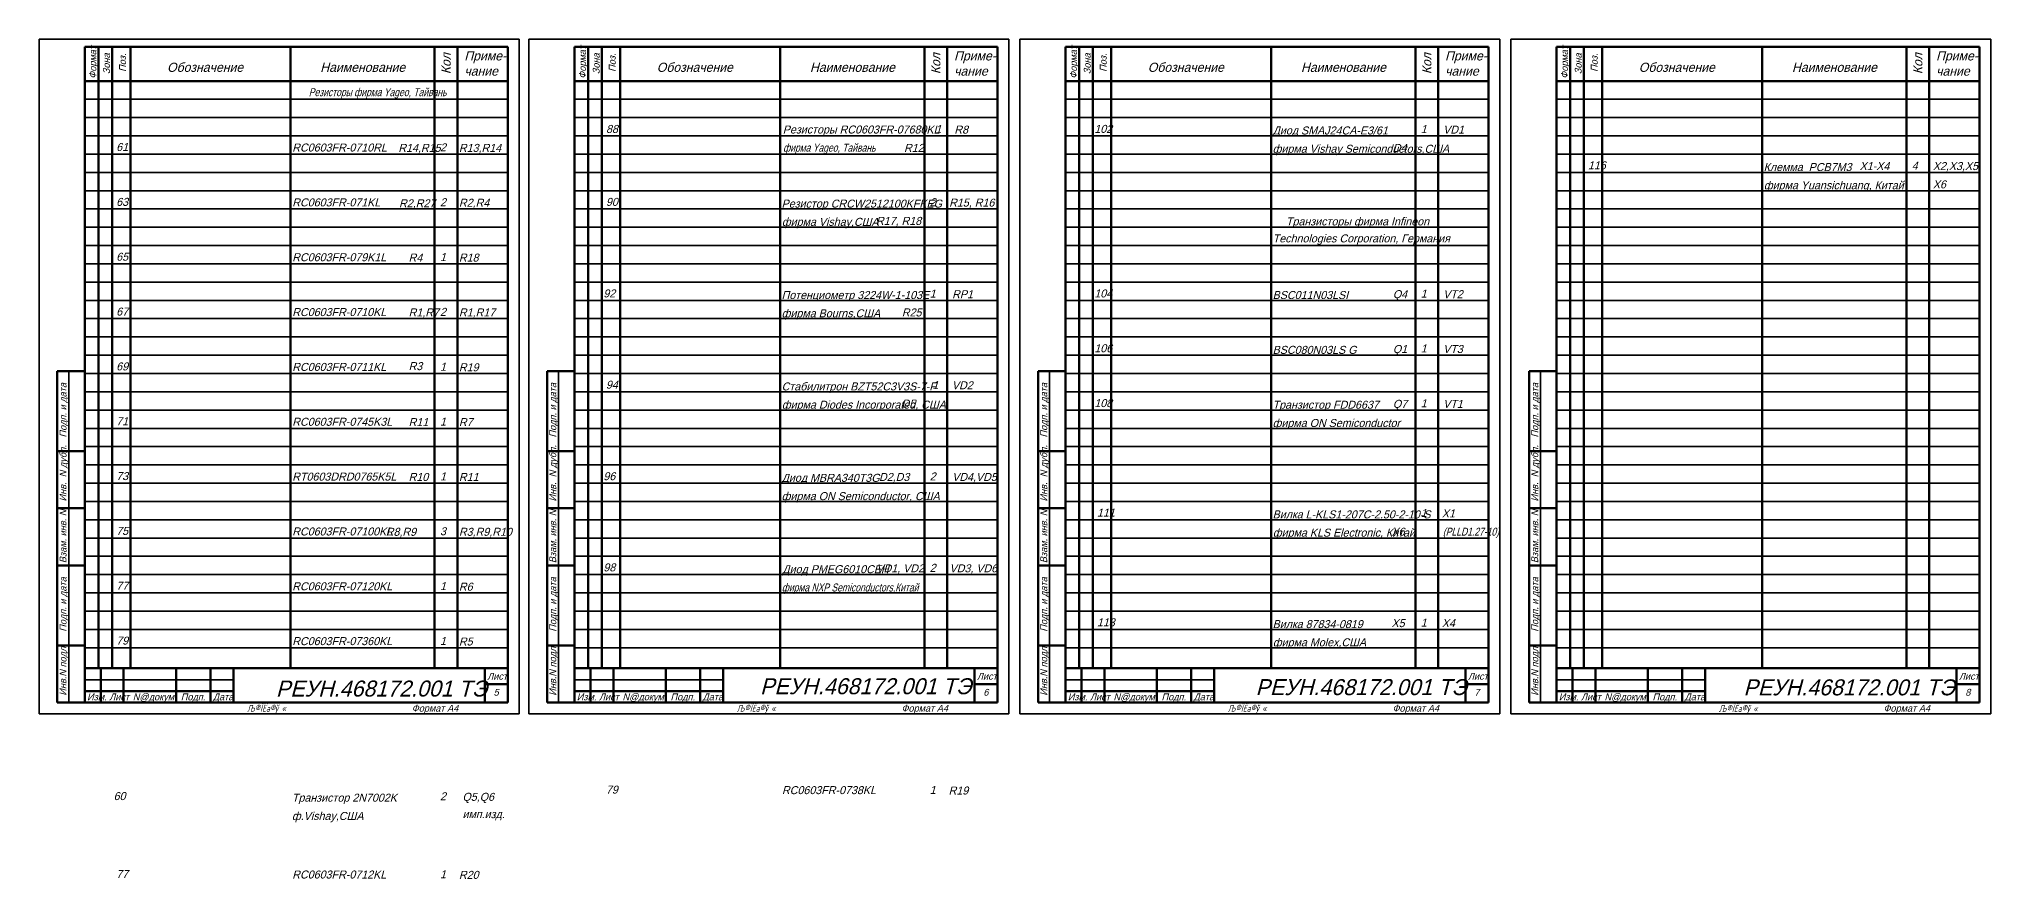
# Model space of a CAD drawing. Extents: x 23089 to 26268, y -1278 to -524.
# Drawn here: x 24585 to 25439, y -1016 to -648 of the extents above; entities that cross this region are included whole.
import ezdxf

# ---------------------------------------------------------------- set-up
doc = ezdxf.new("R2010")
doc.units = 0
doc.header["$MEASUREMENT"] = 0
doc.layers.get('Defpoints').update_dxf_attribs({"color": 8, "linetype": 'CONTINUOUS'})
doc.layers.add('CONTUR', color=7, linetype='CONTINUOUS', lineweight=50)
doc.layers.add('DIM', color=1, linetype='CONTINUOUS', lineweight=35)
doc.layers.add('TEXT', color=1, linetype='CONTINUOUS')
doc.styles.add('ECKD', font='ec5cdwin.shx', dxfattribs={"oblique": 15})
doc.styles.add('ESKD', font='eskd', dxfattribs={"width": 0.9, "oblique": 15, "height": 4})

msp = doc.modelspace()

# ---------------------------------------------------------------- linework, layer by layer
at = {"layer": 'CONTUR'}
for p, q in [((24605.003, -938.449), (24605.003, -651.449)), ((24605.003, -651.449), (24790.003, -651.449)), ((24611.003, -651.449), (24611.003, -923.449)), ((24617.003, -651.449), (24617.003, -923.449)), ((24625.003, -651.449), (24625.003, -923.449)), ((24695.003, -651.449), (24695.003, -923.449)), ((24758.003, -651.449), (24758.003, -923.449)), ((24768.003, -651.449), (24768.003, -923.449)), ((24790.003, -651.449), (24790.003, -938.449)), ((24819.164, -938.449), (24819.164, -651.449)), ((24819.164, -651.449), (25004.164, -651.449)), ((24825.164, -651.449), (24825.164, -923.449)), ((24831.164, -651.449), (24831.164, -923.449)), ((24839.164, -651.449), (24839.164, -923.449)), ((24909.164, -651.449), (24909.164, -923.449)), ((24972.164, -651.449), (24972.164, -923.449)), ((24982.164, -651.449), (24982.164, -923.449)), ((25004.164, -651.449), (25004.164, -938.449)), ((25033.889, -938.449), (25033.889, -651.449)), ((25033.889, -651.449), (25218.889, -651.449)), ((25039.889, -651.449), (25039.889, -923.449)), ((25045.889, -651.449), (25045.889, -923.449)), ((25053.889, -651.449), (25053.889, -923.449)), ((25123.889, -651.449), (25123.889, -923.449)), ((25186.889, -651.449), (25186.889, -923.449)), ((25196.889, -651.449), (25196.889, -923.449)), ((25218.889, -651.449), (25218.889, -938.449)), ((25248.613, -938.449), (25248.613, -651.449)), ((25248.613, -651.449), (25433.613, -651.449)), ((25254.613, -651.449), (25254.613, -923.449)), ((25260.613, -651.449), (25260.613, -923.449)), ((25268.613, -651.449), (25268.613, -923.449)), ((25338.613, -651.449), (25338.613, -923.449)), ((25401.613, -651.449), (25401.613, -923.449)), ((25411.613, -651.449), (25411.613, -923.449)), ((25433.613, -651.449), (25433.613, -938.449)), ((24605.003, -666.449), (24790.003, -666.449)), ((24819.164, -666.449), (25004.164, -666.449)), ((25033.889, -666.449), (25218.889, -666.449)), ((25248.613, -666.449), (25433.613, -666.449)), ((24593.003, -828.449), (24593.003, -793.449)), ((24593.003, -793.449), (24605.003, -793.449)), ((24807.164, -828.449), (24807.164, -793.449)), ((24807.164, -793.449), (24819.164, -793.449)), ((25021.889, -828.449), (25021.889, -793.449)), ((25021.889, -793.449), (25033.889, -793.449)), ((25236.613, -828.449), (25236.613, -793.449)), ((25236.613, -793.449), (25248.613, -793.449)), ((24593.003, -828.449), (24605.003, -828.449)), ((24605.003, -828.449), (24593.003, -828.449)), ((24593.003, -853.449), (24593.003, -828.449)), ((24807.164, -828.449), (24819.164, -828.449)), ((24819.164, -828.449), (24807.164, -828.449)), ((24807.164, -853.449), (24807.164, -828.449)), ((25021.889, -828.449), (25033.889, -828.449)), ((25033.889, -828.449), (25021.889, -828.449)), ((25021.889, -853.449), (25021.889, -828.449)), ((25236.613, -828.449), (25248.613, -828.449)), ((25248.613, -828.449), (25236.613, -828.449)), ((25236.613, -853.449), (25236.613, -828.449)), ((24593.003, -878.449), (24593.003, -853.449)), ((24593.003, -853.449), (24605.003, -853.449)), ((24605.003, -853.449), (24593.003, -853.449)), ((24807.164, -878.449), (24807.164, -853.449)), ((24807.164, -853.449), (24819.164, -853.449)), ((24819.164, -853.449), (24807.164, -853.449)), ((25021.889, -878.449), (25021.889, -853.449)), ((25021.889, -853.449), (25033.889, -853.449)), ((25033.889, -853.449), (25021.889, -853.449)), ((25236.613, -878.449), (25236.613, -853.449)), ((25236.613, -853.449), (25248.613, -853.449)), ((25248.613, -853.449), (25236.613, -853.449)), ((24593.003, -913.449), (24593.003, -878.449)), ((24593.003, -878.449), (24605.003, -878.449)), ((24605.003, -878.449), (24593.003, -878.449)), ((24807.164, -913.449), (24807.164, -878.449)), ((24807.164, -878.449), (24819.164, -878.449)), ((24819.164, -878.449), (24807.164, -878.449)), ((25021.889, -913.449), (25021.889, -878.449)), ((25021.889, -878.449), (25033.889, -878.449)), ((25033.889, -878.449), (25021.889, -878.449)), ((25236.613, -913.449), (25236.613, -878.449)), ((25236.613, -878.449), (25248.613, -878.449)), ((25248.613, -878.449), (25236.613, -878.449)), ((24593.003, -938.449), (24593.003, -913.449)), ((24593.003, -913.449), (24605.003, -913.449)), ((24605.003, -913.449), (24593.003, -913.449)), ((24807.164, -938.449), (24807.164, -913.449)), ((24807.164, -913.449), (24819.164, -913.449)), ((24819.164, -913.449), (24807.164, -913.449)), ((25021.889, -938.449), (25021.889, -913.449)), ((25021.889, -913.449), (25033.889, -913.449)), ((25033.889, -913.449), (25021.889, -913.449)), ((25236.613, -938.449), (25236.613, -913.449)), ((25236.613, -913.449), (25248.613, -913.449)), ((25248.613, -913.449), (25236.613, -913.449)), ((24605.003, -923.449), (24790.003, -923.449)), ((24612.003, -923.449), (24612.003, -938.449)), ((24622.003, -923.449), (24622.003, -938.449)), ((24645.003, -923.449), (24645.003, -938.449)), ((24660.003, -923.449), (24660.003, -938.449)), ((24670.003, -923.449), (24670.003, -938.449)), ((24780.003, -923.449), (24780.003, -938.449)), ((24819.164, -923.449), (25004.164, -923.449)), ((24826.164, -923.449), (24826.164, -938.449)), ((24836.164, -923.449), (24836.164, -938.449)), ((24859.164, -923.449), (24859.164, -938.449)), ((24874.164, -923.449), (24874.164, -938.449)), ((24884.164, -923.449), (24884.164, -938.449)), ((24994.164, -923.449), (24994.164, -938.449)), ((25033.889, -923.449), (25218.889, -923.449)), ((25040.889, -923.449), (25040.889, -938.449)), ((25050.889, -923.449), (25050.889, -938.449)), ((25073.889, -923.449), (25073.889, -938.449)), ((25088.889, -923.449), (25088.889, -938.449)), ((25098.889, -923.449), (25098.889, -938.449)), ((25208.889, -923.449), (25208.889, -938.449)), ((25248.613, -923.449), (25433.613, -923.449)), ((25255.613, -923.449), (25255.613, -938.449)), ((25265.613, -923.449), (25265.613, -938.449)), ((25288.613, -923.449), (25288.613, -938.449)), ((25303.613, -923.449), (25303.613, -938.449)), ((25313.613, -923.449), (25313.613, -938.449)), ((25423.613, -923.449), (25423.613, -938.449)), ((24605.003, -938.449), (24593.003, -938.449)), ((24605.003, -933.449), (24670.003, -933.449)), ((24790.003, -938.449), (24605.003, -938.449)), ((24780.003, -930.449), (24790.003, -930.449)), ((24819.164, -938.449), (24807.164, -938.449)), ((24819.164, -933.449), (24884.164, -933.449)), ((25004.164, -938.449), (24819.164, -938.449)), ((24994.164, -930.449), (25004.164, -930.449)), ((25033.889, -938.449), (25021.889, -938.449)), ((25033.889, -933.449), (25098.889, -933.449)), ((25218.889, -938.449), (25033.889, -938.449)), ((25208.889, -930.449), (25218.889, -930.449)), ((25248.613, -938.449), (25236.613, -938.449)), ((25248.613, -933.449), (25313.613, -933.449)), ((25433.613, -938.449), (25248.613, -938.449)), ((25423.613, -930.449), (25433.613, -930.449))]:
    msp.add_line(p, q, dxfattribs=at)
at = {"layer": 'DIM'}
for p, q in [((24585.003, -943.449), (24585.003, -648.075)), ((24585.003, -648.075), (24795.003, -648.075)), ((24795.003, -648.075), (24795.003, -943.449)), ((24799.164, -943.449), (24799.164, -648.075)), ((24799.164, -648.075), (25009.164, -648.075)), ((25009.164, -648.075), (25009.164, -943.449)), ((25013.889, -943.449), (25013.889, -648.075)), ((25013.889, -648.075), (25223.889, -648.075)), ((25223.889, -648.075), (25223.889, -943.449)), ((25228.613, -943.449), (25228.613, -648.075)), ((25228.613, -648.075), (25438.613, -648.075)), ((25438.613, -648.075), (25438.613, -943.449)), ((24605.003, -674.449), (24790.003, -674.449)), ((24605.003, -682.449), (24790.003, -682.449)), ((24819.164, -674.449), (25004.164, -674.449)), ((24819.164, -682.449), (25004.164, -682.449)), ((25033.889, -674.449), (25218.889, -674.449)), ((25033.889, -682.449), (25218.889, -682.449)), ((25248.613, -674.449), (25433.613, -674.449)), ((25248.613, -682.449), (25433.613, -682.449)), ((24605.003, -690.449), (24790.003, -690.449)), ((24819.164, -690.449), (25004.164, -690.449)), ((25033.889, -690.449), (25218.889, -690.449)), ((25248.613, -690.449), (25433.613, -690.449)), ((24605.003, -698.449), (24790.003, -698.449)), ((24819.164, -698.449), (25004.164, -698.449)), ((25033.889, -698.449), (25218.889, -698.449)), ((25248.613, -698.449), (25433.613, -698.449)), ((24605.003, -706.449), (24790.003, -706.449)), ((24819.164, -706.449), (25004.164, -706.449)), ((25033.889, -706.449), (25218.889, -706.449)), ((25248.613, -706.449), (25433.613, -706.449)), ((24605.003, -714.449), (24790.003, -714.449)), ((24819.164, -714.449), (25004.164, -714.449)), ((25033.889, -714.449), (25218.889, -714.449)), ((25248.613, -714.449), (25433.613, -714.449)), ((24605.003, -722.449), (24790.003, -722.449)), ((24819.164, -722.449), (25004.164, -722.449)), ((25033.889, -722.449), (25218.889, -722.449)), ((25248.613, -722.449), (25433.613, -722.449)), ((24605.003, -730.449), (24790.003, -730.449)), ((24819.164, -730.449), (25004.164, -730.449)), ((25033.889, -730.449), (25218.889, -730.449)), ((25248.613, -730.449), (25433.613, -730.449)), ((24605.003, -738.449), (24790.003, -738.449)), ((24819.164, -738.449), (25004.164, -738.449)), ((25033.889, -738.449), (25218.889, -738.449)), ((25248.613, -738.449), (25433.613, -738.449)), ((24605.003, -746.449), (24790.003, -746.449)), ((24819.164, -746.449), (25004.164, -746.449)), ((25033.889, -746.449), (25218.889, -746.449)), ((25248.613, -746.449), (25433.613, -746.449)), ((24605.003, -754.449), (24790.003, -754.449)), ((24819.164, -754.449), (25004.164, -754.449)), ((25033.889, -754.449), (25218.889, -754.449)), ((25248.613, -754.449), (25433.613, -754.449)), ((24605.003, -762.449), (24790.003, -762.449)), ((24819.164, -762.449), (25004.164, -762.449)), ((25033.889, -762.449), (25218.889, -762.449)), ((25248.613, -762.449), (25433.613, -762.449)), ((24605.003, -770.449), (24790.003, -770.449)), ((24819.164, -770.449), (25004.164, -770.449)), ((25033.889, -770.449), (25218.889, -770.449)), ((25248.613, -770.449), (25433.613, -770.449)), ((24605.003, -778.449), (24790.003, -778.449)), ((24819.164, -778.449), (25004.164, -778.449)), ((25033.889, -778.449), (25218.889, -778.449)), ((25248.613, -778.449), (25433.613, -778.449)), ((24598.003, -793.449), (24598.003, -938.449)), ((24605.003, -786.449), (24790.003, -786.449)), ((24812.164, -793.449), (24812.164, -938.449)), ((24819.164, -786.449), (25004.164, -786.449)), ((25026.889, -793.449), (25026.889, -938.449)), ((25033.889, -786.449), (25218.889, -786.449)), ((25241.613, -793.449), (25241.613, -938.449)), ((25248.613, -786.449), (25433.613, -786.449)), ((24605.003, -794.449), (24790.003, -794.449)), ((24819.164, -794.449), (25004.164, -794.449)), ((25033.889, -794.449), (25218.889, -794.449)), ((25248.613, -794.449), (25433.613, -794.449)), ((24605.003, -802.449), (24790.003, -802.449)), ((24605.003, -810.449), (24790.003, -810.449)), ((24819.164, -802.449), (25004.164, -802.449)), ((24819.164, -810.449), (25004.164, -810.449)), ((25033.889, -802.449), (25218.889, -802.449)), ((25033.889, -810.449), (25218.889, -810.449)), ((25248.613, -802.449), (25433.613, -802.449)), ((25248.613, -810.449), (25433.613, -810.449)), ((24605.003, -818.449), (24790.003, -818.449)), ((24819.164, -818.449), (25004.164, -818.449)), ((25033.889, -818.449), (25218.889, -818.449)), ((25248.613, -818.449), (25433.613, -818.449)), ((24605.003, -826.449), (24790.003, -826.449)), ((24819.164, -826.449), (25004.164, -826.449)), ((25033.889, -826.449), (25218.889, -826.449)), ((25248.613, -826.449), (25433.613, -826.449)), ((24605.003, -834.449), (24790.003, -834.449)), ((24819.164, -834.449), (25004.164, -834.449)), ((25033.889, -834.449), (25218.889, -834.449)), ((25248.613, -834.449), (25433.613, -834.449)), ((24605.003, -842.449), (24790.003, -842.449)), ((24819.164, -842.449), (25004.164, -842.449)), ((25033.889, -842.449), (25218.889, -842.449)), ((25248.613, -842.449), (25433.613, -842.449)), ((24605.003, -850.449), (24790.003, -850.449)), ((24819.164, -850.449), (25004.164, -850.449)), ((25033.889, -850.449), (25218.889, -850.449)), ((25248.613, -850.449), (25433.613, -850.449)), ((24605.003, -858.449), (24790.003, -858.449)), ((24819.164, -858.449), (25004.164, -858.449)), ((25033.889, -858.449), (25218.889, -858.449)), ((25248.613, -858.449), (25433.613, -858.449)), ((24605.003, -866.449), (24790.003, -866.449)), ((24819.164, -866.449), (25004.164, -866.449)), ((25033.889, -866.449), (25218.889, -866.449)), ((25248.613, -866.449), (25433.613, -866.449)), ((24605.003, -874.449), (24790.003, -874.449)), ((24819.164, -874.449), (25004.164, -874.449)), ((25033.889, -874.449), (25218.889, -874.449)), ((25248.613, -874.449), (25433.613, -874.449)), ((24605.003, -882.449), (24790.003, -882.449)), ((24819.164, -882.449), (25004.164, -882.449)), ((25033.889, -882.449), (25218.889, -882.449)), ((25248.613, -882.449), (25433.613, -882.449)), ((24605.003, -890.449), (24790.003, -890.449)), ((24819.164, -890.449), (25004.164, -890.449)), ((25033.889, -890.449), (25218.889, -890.449)), ((25248.613, -890.449), (25433.613, -890.449)), ((24605.003, -898.449), (24790.003, -898.449)), ((24819.164, -898.449), (25004.164, -898.449)), ((25033.889, -898.449), (25218.889, -898.449)), ((25248.613, -898.449), (25433.613, -898.449)), ((24605.003, -906.449), (24790.003, -906.449)), ((24819.164, -906.449), (25004.164, -906.449)), ((25033.889, -906.449), (25218.889, -906.449)), ((25248.613, -906.449), (25433.613, -906.449)), ((24605.003, -914.449), (24790.003, -914.449)), ((24819.164, -914.449), (25004.164, -914.449)), ((25033.889, -914.449), (25218.889, -914.449)), ((25248.613, -914.449), (25433.613, -914.449)), ((24605.003, -928.449), (24670.003, -928.449)), ((24819.164, -928.449), (24884.164, -928.449)), ((25033.889, -928.449), (25098.889, -928.449)), ((25248.613, -928.449), (25313.613, -928.449)), ((24585.003, -943.449), (24795.003, -943.449)), ((24799.164, -943.449), (25009.164, -943.449)), ((25013.889, -943.449), (25223.889, -943.449)), ((25228.613, -943.449), (25438.613, -943.449))]:
    msp.add_line(p, q, dxfattribs=at)

# ---------------------------------------------------------------- texts
at = {"layer": 'Defpoints', "style": 'ECKD', "oblique": 15}
for s, p in [('R14,R15', (24742.134, -697.477)), ('R12', (24963.294, -697.477)), ('D4', (25177.058, -697.483)), ('X1-Х4', (25381.185, -705.427)), ('R2,R27', (24742.446, -721.719)), ('R17, R18', (24951.016, -729.419)), ('R4', (24746.633, -745.477)), ('Q4', (25177.058, -761.483)), ('R1,R7', (24746.633, -769.477)), ('R25', (24962.334, -769.483)), ('Q1', (25177.058, -785.483)), ('R3', (24746.633, -792.977)), ('D5', (24962.213, -809.355)), ('Q7', (25177.058, -809.483)), ('R11', (24746.633, -817.477)), ('R10', (24746.633, -841.477)), ('D2,D3', (24952.334, -841.483)), ('R8,R9', (24736.633, -865.477)), ('X6', (25176.461, -865.427)), ('VD1, VD2', (24951.19, -881.458)), ('X5', (25176.461, -905.427))]:
    msp.add_text(s, height=3.5, dxfattribs=at).set_placement(p)
at = {"layer": 'DIM', "style": 'ECKD', "oblique": 15}
for s, height, p in [('Формат', 3, (24610.003, -665.449)), ('Зона', 3, (24616.003, -663.449)), ('Поз.', 3, (24623.003, -662.449)), ('Кол', 4, (24765.003, -663.449)), ('Формат', 3, (24824.164, -665.449)), ('Зона', 3, (24830.164, -663.449)), ('Поз.', 3, (24837.164, -662.449)), ('Кол', 4, (24979.164, -663.449)), ('Формат', 3, (25038.889, -665.449)), ('Зона', 3, (25044.889, -663.449)), ('Поз.', 3, (25051.889, -662.449)), ('Кол', 4, (25193.889, -663.449)), ('Формат', 3, (25253.613, -665.449)), ('Зона', 3, (25259.613, -663.449)), ('Поз.', 3, (25266.613, -662.449)), ('Кол', 4, (25408.613, -663.449)), ('Подп. и дата', 3, (24597.003, -822.449)), ('Подп. и дата', 3, (24811.164, -822.449)), ('Подп. и дата', 3, (25025.889, -822.449)), ('Подп. и дата', 3, (25240.613, -822.449)), ('Инв.  N дубл.', 3, (24597.003, -850.449)), ('Инв.  N дубл.', 3, (24811.164, -850.449)), ('Инв.  N дубл.', 3, (25025.889, -850.449)), ('Инв.  N дубл.', 3, (25240.613, -850.449)), ('Взам. инв. N', 3, (24597.003, -877.449)), ('Взам. инв. N', 3, (24811.164, -877.449)), ('Взам. инв. N', 3, (25025.889, -877.449)), ('Взам. инв. N', 3, (25240.613, -877.449)), ('Подп. и дата', 3, (24597.003, -907.449)), ('Подп. и дата', 3, (24811.164, -907.449)), ('Подп. и дата', 3, (25025.889, -907.449)), ('Подп. и дата', 3, (25240.613, -907.449)), ('Инв.N подл.', 3, (24597.003, -935.449)), ('Инв.N подл.', 3, (24811.164, -935.449)), ('Инв.N подл.', 3, (25025.889, -935.449)), ('Инв.N подл.', 3, (25240.613, -935.449))]:
    msp.add_text(s, height=height, rotation=90, dxfattribs=at).set_placement(p)
for s, height, p in [('Приме-', 4, (24771.003, -657.449)), ('Приме-', 4, (24985.164, -657.449)), ('Приме-', 4, (25199.889, -657.449)), ('Приме-', 4, (25414.613, -657.449)), ('Обозначение', 4, (24641.003, -662.449)), ('Наименование', 4, (24708.003, -662.449)), ('чание', 4, (24771.003, -664.115)), ('Обозначение', 4, (24855.164, -662.449)), ('Наименование', 4, (24922.164, -662.449)), ('чание', 4, (24985.164, -664.115)), ('Обозначение', 4, (25069.889, -662.449)), ('Наименование', 4, (25136.889, -662.449)), ('чание', 4, (25199.889, -664.115)), ('Обозначение', 4, (25284.613, -662.449)), ('Наименование', 4, (25351.613, -662.449)), ('чание', 4, (25414.613, -664.115)), ('РЕУН.468172.001 ТЭ', 7, (24688.612, -935.821)), ('Лист', 3, (24781.003, -928.449)), ('РЕУН.468172.001 ТЭ', 7, (24900.354, -934.8)), ('Лист', 3, (24995.164, -928.449)), ('РЕУН.468172.001 ТЭ', 7, (25117.039, -935.194)), ('Лист', 3, (25209.889, -928.449)), ('РЕУН.468172.001 ТЭ', 7, (25330.403, -935.297)), ('Лист', 3, (25424.613, -928.449)), ('Изм. Лист', 3, (24606.003, -937.449)), ('N@докум.', 3, (24626.003, -937.449)), ('Подп.', 3, (24647.003, -937.449)), ('Дата', 3, (24661.003, -937.449)), ('Изм. Лист', 3, (24820.164, -937.449)), ('N@докум.', 3, (24840.164, -937.449)), ('Подп.', 3, (24861.164, -937.449)), ('Дата', 3, (24875.164, -937.449)), ('Изм. Лист', 3, (25034.889, -937.449)), ('N@докум.', 3, (25054.889, -937.449)), ('Подп.', 3, (25075.889, -937.449)), ('Дата', 3, (25089.889, -937.449)), ('Изм. Лист', 3, (25249.613, -937.449)), ('N@докум.', 3, (25269.613, -937.449)), ('Подп.', 3, (25290.613, -937.449)), ('Дата', 3, (25304.613, -937.449)), ('Формат A4', 3, (24748.003, -942.449)), ('Формат A4', 3, (24962.164, -942.449)), ('Формат A4', 3, (25176.889, -942.449)), ('Формат A4', 3, (25391.613, -942.449))]:
    msp.add_text(s, height=height, dxfattribs=at).set_placement(p)
at = {"layer": 'DIM', "style": 'ESKD', "oblique": 15, "width": 0.8}
for p in [(24676.035, -942.449), (24890.196, -942.449), (25104.92, -942.449), (25319.644, -942.547)]:
    msp.add_text('Љ®ЇЁа®ў\xa0«', height=3, dxfattribs=at).set_placement(p)
at = {"layer": 'TEXT', "style": 'ECKD', "oblique": 15, "width": 0.8}
for s, p in [('Резисторы фирма Yageo, Тайвань', (24702.964, -673.091)), ('фирма Yageo, Тайвань', (24910.42, -697.373)), ('(PLLD1.27-10)', (25198.922, -865.426)), ('фирма NXP Semiconductors,Китай', (24909.847, -889.835))]:
    msp.add_text(s, height=3.5, dxfattribs=at).set_placement(p)
at = {"layer": 'TEXT', "style": 'ECKD', "oblique": 15}
for s, height, p in [('88', 3.5, (24832.966, -689.178)), ('Резисторы RC0603FR-07680KL', 3.5, (24910.264, -689.432)), ('1', 3.5, (24977.022, -689.238)), ('R8', 3.5, (24985.294, -689.477)), ('102', 3.5, (25046.511, -689.153)), ('Диод SMAJ24CA-E3/61', 3.5, (25124.48, -689.857)), ('1', 3.5, (25189.246, -689.238)), ('VD1', 3.5, (25199.058, -689.483)), ('61', 3.5, (24618.762, -697.093)), ('RC0603FR-0710RL', 3.5, (24695.747, -697.322)), ('2', 3.5, (24760.361, -697.238)), ('R13,R14', 3.5, (24768.633, -697.477)), ('фирма Vishay Semiconductors,США ', 3.5, (25124.48, -697.857)), ('116', 3.5, (25262.371, -705.093)), ('Клемма  PCB7M3', 3.5, (25339.204, -705.857)), ('4', 3.5, (25403.97, -705.238)), ('X2,X3,Х5,', 3.5, (25413.185, -705.427)), ('фирма Yuansichuang, Китай', 3.5, (25339.295, -713.835)), ('X6', 3.5, (25413.185, -713.427)), ('63', 3.5, (24618.762, -721.093)), ('RC0603FR-071KL', 3.5, (24695.747, -721.322)), ('2', 3.5, (24760.361, -721.238)), ('R2,R4', 3.5, (24768.633, -721.477)), ('90', 3.5, (24832.923, -721.093)), ('Резистор CRCW2512100KFKEG', 3.5, (24909.756, -721.857)), ('2', 3.5, (24974.522, -721.238)), ('R15, R16', 3.5, (24983.016, -721.419)), ('фирма Vishay,США', 3.5, (24909.847, -729.835)), ('Technologies Corporation, Германия', 3.5, (25124.528, -737.081)), ('Транзисторы фирма Infineon', 3.5, (25130.303, -729.656)), ('65', 3.5, (24618.762, -745.093)), ('RC0603FR-079K1L', 3.5, (24695.747, -745.322)), ('1', 3.5, (24760.361, -745.238)), ('R18', 3.5, (24768.633, -745.477)), ('92', 3.5, (24831.787, -761.153)), ('Потенциометр 3224W-1-103E', 3.5, (24909.756, -761.857)), ('1', 3.5, (24974.522, -761.238)), ('RP1', 3.5, (24984.334, -761.483)), ('104', 3.5, (25046.511, -761.153)), ('BSC011N03LSI', 3.5, (25124.48, -761.857)), ('1', 3.5, (25189.246, -761.238)), ('VT2', 3.5, (25199.058, -761.483)), ('67', 3.5, (24618.762, -769.093)), ('RC0603FR-0710KL', 3.5, (24695.747, -769.322)), ('2', 3.5, (24760.361, -769.238)), ('R1,R17', 3.5, (24768.633, -769.477)), ('фирма Bourns,США', 3.5, (24909.756, -769.857)), ('106', 3.5, (25046.511, -785.153)), ('BSC080N03LS G', 3.5, (25124.48, -785.857)), ('1', 3.5, (25189.246, -785.238)), ('VT3', 3.5, (25199.058, -785.483)), ('69', 3.5, (24618.762, -793.093)), ('RC0603FR-0711KL', 3.5, (24695.747, -793.322)), ('1', 3.5, (24760.361, -793.238)), ('R19', 3.5, (24768.633, -793.477)), ('94', 3.5, (24832.923, -801.093)), ('Стабилитрон BZT52C3V3S-7-F', 3.5, (24909.756, -801.857)), ('1', 3.5, (24975.709, -801.282)), ('VD2', 3.5, (24984.213, -801.355)), ('фирма Diodes Incorporated, США', 3.5, (24909.847, -809.835)), ('108', 3.5, (25046.511, -809.153)), ('Транзистор FDD6637', 3.5, (25124.48, -809.857)), ('1', 3.5, (25189.246, -809.238)), ('VT1', 3.5, (25199.058, -809.483)), ('71', 3.5, (24618.762, -817.093)), ('RC0603FR-0745K3L', 3.5, (24695.747, -817.322)), ('1', 3.5, (24760.361, -817.238)), ('R7', 3.5, (24768.633, -817.477)), ('фирма ON Semiconductor', 3.5, (25124.48, -817.857)), ('73', 3.5, (24618.762, -841.093)), ('RT0603DRD0765K5L', 3.5, (24695.747, -841.322)), ('1', 3.5, (24760.361, -841.238)), ('R11', 3.5, (24768.633, -841.477)), ('96', 3.5, (24831.787, -841.153)), ('Диод MBRA340T3G', 3.5, (24909.756, -841.857)), ('2', 3.5, (24974.522, -841.238)), ('VD4,VD5', 3.5, (24984.334, -841.483)), ('фирма ON Semiconductor, США', 3.5, (24909.756, -849.857)), ('111', 3.5, (25047.647, -857.093)), ('75', 3.5, (24618.762, -865.093)), ('RC0603FR-07100KL', 3.5, (24695.747, -865.322)), ('3', 3.5, (24760.361, -865.238)), ('R3,R9,R10', 3.5, (24768.633, -865.477)), ('Вилка L-KLS1-207C-2.50-2-10-S', 3.5, (25124.48, -857.857)), ('фирма KLS Electronic, Китай', 3.5, (25124.571, -865.835)), ('1', 3.5, (25189.246, -857.238)), ('X1', 3.5, (25198.461, -857.427)), ('98', 3.5, (24831.809, -881.045)), ('Диод PMEG6010CEH', 3.5, (24910.084, -881.832)), ('2', 3.5, (24974.522, -881.238)), ('VD3, VD6', 3.5, (24983.19, -881.458)), ('77', 3.5, (24618.762, -889.093)), ('RC0603FR-07120KL', 3.5, (24695.747, -889.322)), ('1', 3.5, (24760.361, -889.238)), ('R6', 3.5, (24768.633, -889.477)), ('113', 3.5, (25047.647, -905.093)), ('Вилка 87834-0819', 3.5, (25124.48, -905.857)), ('1', 3.5, (25189.246, -905.238)), ('X4', 3.5, (25198.461, -905.427)), ('79', 3.5, (24618.762, -913.093)), ('RC0603FR-07360KL', 3.5, (24695.747, -913.322)), ('1', 3.5, (24760.361, -913.238)), ('R5', 3.5, (24768.633, -913.477)), ('фирма Molex,США', 3.5, (25124.571, -913.835)), ('5', 3, (24783.803, -935.449)), ('6', 3, (24997.964, -935.449)), ('7', 3, (25212.689, -935.449)), ('8', 3, (25427.413, -935.449)), ('60', 3.5, (24617.626, -981.117)), ('Транзистор 2N7002K', 3.5, (24695.595, -981.822)), ('2', 3.5, (24760.361, -981.202)), ('Q5,Q6', 3.5, (24770.173, -981.448)), ('79', 3.5, (24832.923, -978.294)), ('RC0603FR-0738KL ', 3.5, (24909.908, -978.523)), ('1', 3.5, (24974.522, -978.439)), ('R19', 3.5, (24982.794, -978.678)), ('ф.Vishay,США ', 3.5, (24695.595, -989.822)), ('имп.изд.', 3.5, (24770.2, -989.03)), ('77', 3.5, (24618.762, -1015.215)), ('RC0603FR-0712KL ', 3.5, (24695.747, -1015.444)), ('1', 3.5, (24760.361, -1015.36)), ('R20', 3.5, (24768.633, -1015.599))]:
    msp.add_text(s, height=height, dxfattribs=at).set_placement(p)

doc.saveas('drawing.dxf')
